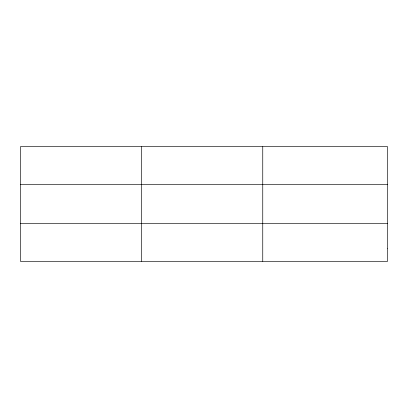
<?xml version="1.0" encoding="UTF-8"?>
<svg xmlns="http://www.w3.org/2000/svg" width="408" height="408" viewBox="0 0 408 408"><rect width="100%" height="100%" fill="white"/><g stroke="black" fill="none" stroke-linecap="round" stroke-linejoin="round"><path stroke-width="0.61" d="M141.576 146.696L141.576 261.304M262.752 146.696L262.752 261.304M20.4 184.518L387.6 184.518M20.4 223.482L387.6 223.482M387.6 248.696L387.6 261.304L20.4 261.304L20.4 146.696L387.6 146.696L387.6 248.696"/></g></svg>
